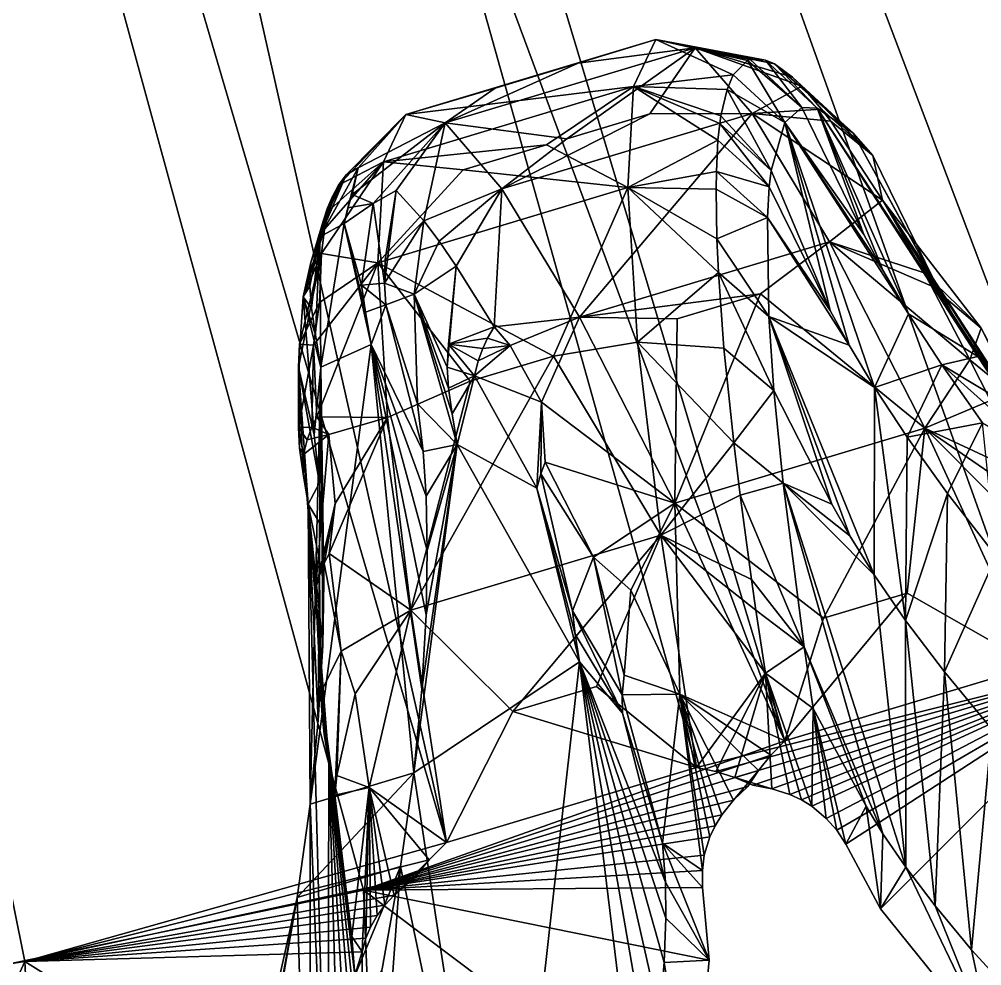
# Model space of a CAD drawing. Header units: metres. Extents: x 0.0159 to 0.0923, y -0.0203 to 0.0561.
# Drawn here: x 0.060607 to 0.065601, y -0.017244 to -0.012334 of the extents above; entities that cross this region are included whole.
import ezdxf

# ---------------------------------------------------------------- set-up
doc = ezdxf.new("R2010")
doc.units = ezdxf.units.M

msp = doc.modelspace()

# ---------------------------------------------------------------- linework, layer by layer
at = {"color": 163}
for points in [[(0.06002, 0.010389, -0.05118), (0.071462, -0.013133, -0.05118), (0.058625, 0.009478, -0.05118)], [(0.06002, 0.010389, -0.05118), (0.073532, -0.012087, -0.05118), (0.071462, -0.013133, -0.05118)], [(0.058625, 0.009478, -0.032), (0.057093, 0.008823, -0.032), (0.068041, -0.014998, -0.032)], [(0.057093, 0.008823, -0.05118), (0.058625, 0.009478, -0.05118), (0.06829, -0.014891, -0.05118)], [(0.069918, -0.014138, -0.032), (0.058625, 0.009478, -0.032), (0.068041, -0.014998, -0.032)], [(0.071877, -0.012898, -0.032), (0.058625, 0.009478, -0.032), (0.069918, -0.014138, -0.032)], [(0.073055, -0.012229, -0.032), (0.058625, 0.009478, -0.032), (0.071877, -0.012898, -0.032)], [(0.058625, 0.009478, -0.05118), (0.071462, -0.013133, -0.05118), (0.070284, -0.013802, -0.05118)], [(0.058625, 0.009478, -0.05118), (0.070284, -0.013802, -0.05118), (0.06829, -0.014891, -0.05118)], [(0.057093, 0.008823, -0.032), (0.055471, 0.008444, -0.032), (0.064578, -0.016078, -0.032)], [(0.055471, 0.008444, -0.05118), (0.057093, 0.008823, -0.05118), (0.062824, -0.016605, -0.05118)], [(0.057093, 0.008823, -0.032), (0.064578, -0.016078, -0.032), (0.065875, -0.015688, -0.032)], [(0.068041, -0.014998, -0.032), (0.057093, 0.008823, -0.032), (0.065875, -0.015688, -0.032)], [(0.057093, 0.008823, -0.05118), (0.066371, -0.015656, -0.05118), (0.064121, -0.016215, -0.05118)], [(0.057093, 0.008823, -0.05118), (0.06829, -0.014891, -0.05118), (0.066371, -0.015656, -0.05118)], [(0.057093, 0.008823, -0.05118), (0.064121, -0.016215, -0.05118), (0.062824, -0.016605, -0.05118)], [(0.055471, 0.008444, -0.032), (0.062392, -0.016852, -0.032), (0.064578, -0.016078, -0.032)], [(0.055471, 0.008444, -0.032), (0.06037, -0.017272, -0.032), (0.062392, -0.016852, -0.032)], [(0.055471, 0.008444, -0.05118), (0.062824, -0.016605, -0.05118), (0.060636, -0.017223, -0.05118)], [(0.055471, 0.008444, -0.05118), (0.060636, -0.017223, -0.05118), (0.058596, -0.017541, -0.05118)], [(0.063793, -0.012683, -0.044009), (0.063909, -0.012438, -0.041944), (0.062612, -0.012828, -0.041944)], [(0.063507, -0.012561, -0.04159), (0.062612, -0.012828, -0.041944), (0.063909, -0.012438, -0.041944)], [(0.063447, -0.012954, -0.038403), (0.062816, -0.012871, -0.039868), (0.064113, -0.012481, -0.039868)], [(0.063507, -0.012561, -0.04159), (0.064113, -0.012481, -0.039868), (0.062816, -0.012871, -0.039868)], [(0.063447, -0.012954, -0.038403), (0.064113, -0.012481, -0.039868), (0.063879, -0.012824, -0.038403)], [(0.063507, -0.012561, -0.04159), (0.063909, -0.012438, -0.041944), (0.064113, -0.012481, -0.039868)], [(0.064311, -0.012622, -0.042785), (0.063909, -0.012438, -0.041944), (0.063793, -0.012683, -0.044009)], [(0.063879, -0.012824, -0.038403), (0.064113, -0.012481, -0.039868), (0.064409, -0.012823, -0.037776)], [(0.064479, -0.012545, -0.040741), (0.064113, -0.012481, -0.039868), (0.063909, -0.012438, -0.041944)], [(0.064479, -0.012545, -0.040741), (0.063909, -0.012438, -0.041944), (0.064399, -0.012543, -0.04159)], [(0.064385, -0.012548, -0.041764), (0.064399, -0.012543, -0.04159), (0.063909, -0.012438, -0.041944)], [(0.064311, -0.012622, -0.042785), (0.064385, -0.012548, -0.041764), (0.063909, -0.012438, -0.041944)], [(0.064667, -0.012681, -0.039172), (0.064409, -0.012823, -0.037776), (0.064113, -0.012481, -0.039868)], [(0.064619, -0.012634, -0.039534), (0.064667, -0.012681, -0.039172), (0.064113, -0.012481, -0.039868)], [(0.064525, -0.012565, -0.040319), (0.064619, -0.012634, -0.039534), (0.064113, -0.012481, -0.039868)], [(0.064525, -0.012565, -0.040319), (0.064113, -0.012481, -0.039868), (0.064479, -0.012545, -0.040741)], [(0.063075, -0.012691, -0.04159), (0.062612, -0.012828, -0.041944), (0.063507, -0.012561, -0.04159)], [(0.063075, -0.012691, -0.04159), (0.063507, -0.012561, -0.04159), (0.062816, -0.012871, -0.039868)], [(0.064311, -0.012622, -0.042785), (0.064579, -0.01287, -0.042758), (0.064385, -0.012548, -0.041764)], [(0.064385, -0.012548, -0.041764), (0.064667, -0.012792, -0.04159), (0.064399, -0.012543, -0.04159)], [(0.064579, -0.01287, -0.042758), (0.064667, -0.012792, -0.04159), (0.064385, -0.012548, -0.041764)], [(0.064479, -0.012545, -0.040741), (0.064399, -0.012543, -0.04159), (0.064667, -0.012792, -0.04159)], [(0.064479, -0.012545, -0.040741), (0.064667, -0.012792, -0.04159), (0.064747, -0.012794, -0.04076)], [(0.064525, -0.012565, -0.040319), (0.064479, -0.012545, -0.040741), (0.064747, -0.012794, -0.04076)], [(0.064525, -0.012565, -0.040319), (0.064747, -0.012794, -0.04076), (0.064933, -0.012925, -0.039226)], [(0.064525, -0.012565, -0.040319), (0.064933, -0.012925, -0.039226), (0.064619, -0.012634, -0.039534)], [(0.064279, -0.012698, -0.043378), (0.064311, -0.012622, -0.042785), (0.063793, -0.012683, -0.044009)], [(0.064279, -0.012698, -0.043378), (0.064579, -0.01287, -0.042758), (0.064311, -0.012622, -0.042785)], [(0.064619, -0.012634, -0.039534), (0.064933, -0.012925, -0.039226), (0.064667, -0.012681, -0.039172)], [(0.062496, -0.013073, -0.044009), (0.063793, -0.012683, -0.044009), (0.062612, -0.012828, -0.041944)], [(0.063342, -0.012985, -0.044777), (0.063793, -0.012683, -0.044009), (0.062496, -0.013073, -0.044009)], [(0.063342, -0.012985, -0.044777), (0.063765, -0.013207, -0.046011), (0.063793, -0.012683, -0.044009)], [(0.064232, -0.012961, -0.044723), (0.063793, -0.012683, -0.044009), (0.063765, -0.013207, -0.046011)], [(0.064241, -0.012875, -0.044347), (0.063793, -0.012683, -0.044009), (0.064232, -0.012961, -0.044723)], [(0.064247, -0.012835, -0.044157), (0.064279, -0.012698, -0.043378), (0.063793, -0.012683, -0.044009)], [(0.064247, -0.012835, -0.044157), (0.063793, -0.012683, -0.044009), (0.064241, -0.012875, -0.044347)], [(0.064667, -0.012681, -0.039172), (0.064769, -0.0128, -0.038457), (0.064409, -0.012823, -0.037776)], [(0.064667, -0.012681, -0.039172), (0.064933, -0.012925, -0.039226), (0.065035, -0.013041, -0.038527)], [(0.064667, -0.012681, -0.039172), (0.065035, -0.013041, -0.038527), (0.064769, -0.0128, -0.038457)], [(0.063075, -0.012691, -0.04159), (0.062816, -0.012871, -0.039868), (0.062612, -0.012828, -0.041944)], [(0.064247, -0.012835, -0.044157), (0.064508, -0.013118, -0.044285), (0.064279, -0.012698, -0.043378)], [(0.064279, -0.012698, -0.043378), (0.064508, -0.013118, -0.044285), (0.064579, -0.01287, -0.042758)], [(0.062263, -0.013195, -0.042645), (0.062496, -0.013073, -0.044009), (0.062612, -0.012828, -0.041944)], [(0.062302, -0.01314, -0.042293), (0.062263, -0.013195, -0.042645), (0.062612, -0.012828, -0.041944)], [(0.062302, -0.01314, -0.042293), (0.062612, -0.012828, -0.041944), (0.062365, -0.013104, -0.041497)], [(0.062365, -0.013104, -0.041497), (0.062612, -0.012828, -0.041944), (0.062816, -0.012871, -0.039868)], [(0.063111, -0.013213, -0.037776), (0.064409, -0.012823, -0.037776), (0.063514, -0.013879, -0.035692)], [(0.063879, -0.012824, -0.038403), (0.064409, -0.012823, -0.037776), (0.063111, -0.013213, -0.037776)], [(0.063447, -0.012954, -0.038403), (0.063879, -0.012824, -0.038403), (0.063111, -0.013213, -0.037776)], [(0.064409, -0.012823, -0.037776), (0.064811, -0.013489, -0.035692), (0.063514, -0.013879, -0.035692)], [(0.064817, -0.012863, -0.038148), (0.064409, -0.012823, -0.037776), (0.064769, -0.0128, -0.038457)], [(0.065086, -0.013273, -0.036643), (0.064811, -0.013489, -0.035692), (0.064409, -0.012823, -0.037776)], [(0.064817, -0.012863, -0.038148), (0.065086, -0.013273, -0.036643), (0.064409, -0.012823, -0.037776)], [(0.064579, -0.01287, -0.042758), (0.064988, -0.01345, -0.04159), (0.064667, -0.012792, -0.04159)], [(0.064747, -0.012794, -0.04076), (0.064667, -0.012792, -0.04159), (0.064988, -0.01345, -0.04159)], [(0.064747, -0.012794, -0.04076), (0.065088, -0.013635, -0.04159), (0.065221, -0.013862, -0.04159)], [(0.064747, -0.012794, -0.04076), (0.065221, -0.013862, -0.04159), (0.065581, -0.014083, -0.03879)], [(0.064747, -0.012794, -0.04076), (0.064988, -0.01345, -0.04159), (0.065088, -0.013635, -0.04159)], [(0.064747, -0.012794, -0.04076), (0.065581, -0.014083, -0.03879), (0.065449, -0.013863, -0.038733)], [(0.064747, -0.012794, -0.04076), (0.065449, -0.013863, -0.038733), (0.064933, -0.012925, -0.039226)], [(0.064817, -0.012863, -0.038148), (0.064769, -0.0128, -0.038457), (0.065035, -0.013041, -0.038527)], [(0.062333, -0.013243, -0.04106), (0.062816, -0.012871, -0.039868), (0.062442, -0.013289, -0.040046)], [(0.062365, -0.013104, -0.041497), (0.062816, -0.012871, -0.039868), (0.062333, -0.013243, -0.04106)], [(0.062442, -0.013289, -0.040046), (0.062816, -0.012871, -0.039868), (0.062562, -0.013222, -0.039529)], [(0.062562, -0.013222, -0.039529), (0.062816, -0.012871, -0.039868), (0.062705, -0.013379, -0.038496)], [(0.062705, -0.013379, -0.038496), (0.062816, -0.012871, -0.039868), (0.063111, -0.013213, -0.037776)], [(0.063447, -0.012954, -0.038403), (0.063111, -0.013213, -0.037776), (0.062816, -0.012871, -0.039868)], [(0.064241, -0.012875, -0.044347), (0.064232, -0.012961, -0.044723), (0.064498, -0.013203, -0.044653)], [(0.064247, -0.012835, -0.044157), (0.064241, -0.012875, -0.044347), (0.064508, -0.013118, -0.044285)], [(0.064241, -0.012875, -0.044347), (0.064498, -0.013203, -0.044653), (0.064508, -0.013118, -0.044285)], [(0.064508, -0.013118, -0.044285), (0.064814, -0.013844, -0.044492), (0.064579, -0.01287, -0.042758)], [(0.064579, -0.01287, -0.042758), (0.065221, -0.013862, -0.04159), (0.065088, -0.013635, -0.04159)], [(0.064579, -0.01287, -0.042758), (0.065044, -0.014244, -0.04439), (0.065221, -0.013862, -0.04159)], [(0.064579, -0.01287, -0.042758), (0.065088, -0.013635, -0.04159), (0.064988, -0.01345, -0.04159)], [(0.064579, -0.01287, -0.042758), (0.064912, -0.014024, -0.044447), (0.065044, -0.014244, -0.04439)], [(0.064579, -0.01287, -0.042758), (0.064814, -0.013844, -0.044492), (0.064912, -0.014024, -0.044447)], [(0.064817, -0.012863, -0.038148), (0.065035, -0.013041, -0.038527), (0.065086, -0.013273, -0.036643)], [(0.064933, -0.012925, -0.039226), (0.065449, -0.013863, -0.038733), (0.065351, -0.013682, -0.038688)], [(0.064933, -0.012925, -0.039226), (0.065351, -0.013682, -0.038688), (0.065035, -0.013041, -0.038527)], [(0.064224, -0.013124, -0.045332), (0.064232, -0.012961, -0.044723), (0.063765, -0.013207, -0.046011)], [(0.064224, -0.013124, -0.045332), (0.064498, -0.013203, -0.044653), (0.064232, -0.012961, -0.044723)], [(0.06291, -0.013115, -0.044777), (0.063342, -0.012985, -0.044777), (0.062496, -0.013073, -0.044009)], [(0.06291, -0.013115, -0.044777), (0.063765, -0.013207, -0.046011), (0.063342, -0.012985, -0.044777)], [(0.062175, -0.013549, -0.04473), (0.062467, -0.013597, -0.046011), (0.062496, -0.013073, -0.044009)], [(0.06219, -0.013422, -0.044163), (0.062175, -0.013549, -0.04473), (0.062496, -0.013073, -0.044009)], [(0.06219, -0.013422, -0.044163), (0.062496, -0.013073, -0.044009), (0.062209, -0.013329, -0.043661)], [(0.062209, -0.013329, -0.043661), (0.062496, -0.013073, -0.044009), (0.062263, -0.013195, -0.042645)], [(0.06291, -0.013115, -0.044777), (0.062496, -0.013073, -0.044009), (0.062467, -0.013597, -0.046011)], [(0.065086, -0.013273, -0.036643), (0.065035, -0.013041, -0.038527), (0.065351, -0.013682, -0.038688)], [(0.062365, -0.013104, -0.041497), (0.062293, -0.013394, -0.041065), (0.062166, -0.013463, -0.042628)], [(0.062302, -0.01314, -0.042293), (0.062365, -0.013104, -0.041497), (0.062166, -0.013463, -0.042628)], [(0.062365, -0.013104, -0.041497), (0.062311, -0.013312, -0.041062), (0.062293, -0.013394, -0.041065)], [(0.062365, -0.013104, -0.041497), (0.062333, -0.013243, -0.04106), (0.062311, -0.013312, -0.041062)], [(0.06291, -0.013115, -0.044777), (0.062467, -0.013597, -0.046011), (0.063765, -0.013207, -0.046011)], [(0.064222, -0.013215, -0.045634), (0.064224, -0.013124, -0.045332), (0.063765, -0.013207, -0.046011)], [(0.064222, -0.013215, -0.045634), (0.064488, -0.013362, -0.045248), (0.064224, -0.013124, -0.045332)], [(0.064224, -0.013124, -0.045332), (0.064488, -0.013362, -0.045248), (0.064498, -0.013203, -0.044653)], [(0.064508, -0.013118, -0.044285), (0.064498, -0.013203, -0.044653), (0.064814, -0.013844, -0.044492)], [(0.062302, -0.01314, -0.042293), (0.062166, -0.013463, -0.042628), (0.062183, -0.013381, -0.042633)], [(0.062302, -0.01314, -0.042293), (0.062183, -0.013381, -0.042633), (0.062206, -0.013312, -0.042638)], [(0.062302, -0.01314, -0.042293), (0.062206, -0.013312, -0.042638), (0.06223, -0.013256, -0.042641)], [(0.062302, -0.01314, -0.042293), (0.06223, -0.013256, -0.042641), (0.062263, -0.013195, -0.042645)], [(0.06223, -0.013256, -0.042641), (0.062119, -0.013595, -0.043313), (0.062263, -0.013195, -0.042645)], [(0.062209, -0.013329, -0.043661), (0.062263, -0.013195, -0.042645), (0.062119, -0.013595, -0.043313)], [(0.062442, -0.013289, -0.040046), (0.062562, -0.013222, -0.039529), (0.062501, -0.013703, -0.039234)], [(0.063378, -0.014081, -0.047804), (0.063765, -0.013207, -0.046011), (0.062467, -0.013597, -0.046011)], [(0.062562, -0.013222, -0.039529), (0.062505, -0.013581, -0.039214), (0.062501, -0.013703, -0.039234)], [(0.062562, -0.013222, -0.039529), (0.062705, -0.013379, -0.038496), (0.062505, -0.013581, -0.039214)], [(0.062705, -0.013379, -0.038496), (0.063111, -0.013213, -0.037776), (0.062785, -0.013485, -0.037987)], [(0.062785, -0.013485, -0.037987), (0.063111, -0.013213, -0.037776), (0.062874, -0.013614, -0.037464)], [(0.062874, -0.013614, -0.037464), (0.063111, -0.013213, -0.037776), (0.06307, -0.01393, -0.036433)], [(0.06307, -0.01393, -0.036433), (0.063111, -0.013213, -0.037776), (0.063514, -0.013879, -0.035692)], [(0.063378, -0.014081, -0.047804), (0.063815, -0.014009, -0.047935), (0.063765, -0.013207, -0.046011)], [(0.064234, -0.013647, -0.046828), (0.063765, -0.013207, -0.046011), (0.063815, -0.014009, -0.047935)], [(0.064226, -0.013473, -0.046384), (0.064222, -0.013215, -0.045634), (0.063765, -0.013207, -0.046011)], [(0.064226, -0.013473, -0.046384), (0.063765, -0.013207, -0.046011), (0.064234, -0.013647, -0.046828)], [(0.064226, -0.013473, -0.046384), (0.064488, -0.013362, -0.045248), (0.064222, -0.013215, -0.045634)], [(0.064488, -0.013362, -0.045248), (0.064814, -0.013844, -0.044492), (0.064498, -0.013203, -0.044653)], [(0.062206, -0.013312, -0.042638), (0.062119, -0.013595, -0.043313), (0.06223, -0.013256, -0.042641)], [(0.062311, -0.013312, -0.041062), (0.062333, -0.013243, -0.04106), (0.062442, -0.013289, -0.040046)], [(0.065086, -0.013273, -0.036643), (0.065302, -0.01365, -0.035636), (0.064811, -0.013489, -0.035692)], [(0.065086, -0.013273, -0.036643), (0.065597, -0.013936, -0.035617), (0.065302, -0.01365, -0.035636)], [(0.065086, -0.013273, -0.036643), (0.065991, -0.014691, -0.03602), (0.065897, -0.014526, -0.035931)], [(0.065086, -0.013273, -0.036643), (0.065897, -0.014526, -0.035931), (0.065597, -0.013936, -0.035617)], [(0.065086, -0.013273, -0.036643), (0.065449, -0.013863, -0.038733), (0.065991, -0.014691, -0.03602)], [(0.065086, -0.013273, -0.036643), (0.065351, -0.013682, -0.038688), (0.065449, -0.013863, -0.038733)], [(0.062209, -0.013329, -0.043661), (0.062119, -0.013595, -0.043313), (0.062079, -0.013774, -0.044299)], [(0.06219, -0.013422, -0.044163), (0.062209, -0.013329, -0.043661), (0.062079, -0.013774, -0.044299)], [(0.062183, -0.013381, -0.042633), (0.062119, -0.013595, -0.043313), (0.062206, -0.013312, -0.042638)], [(0.062293, -0.013394, -0.041065), (0.062442, -0.013289, -0.040046), (0.062383, -0.013714, -0.040228)], [(0.062293, -0.013394, -0.041065), (0.062311, -0.013312, -0.041062), (0.062442, -0.013289, -0.040046)], [(0.062442, -0.013289, -0.040046), (0.062501, -0.013703, -0.039234), (0.062383, -0.013714, -0.040228)], [(0.062166, -0.013463, -0.042628), (0.062119, -0.013595, -0.043313), (0.062183, -0.013381, -0.042633)], [(0.062705, -0.013379, -0.038496), (0.062655, -0.01376, -0.038208), (0.062501, -0.013703, -0.039234)], [(0.062705, -0.013379, -0.038496), (0.062501, -0.013703, -0.039234), (0.062505, -0.013581, -0.039214)], [(0.062705, -0.013379, -0.038496), (0.062785, -0.013485, -0.037987), (0.062655, -0.01376, -0.038208)], [(0.064226, -0.013473, -0.046384), (0.064496, -0.013875, -0.046711), (0.064488, -0.013362, -0.045248)], [(0.064488, -0.013362, -0.045248), (0.064912, -0.014024, -0.044447), (0.064814, -0.013844, -0.044492)], [(0.064496, -0.013875, -0.046711), (0.064912, -0.014024, -0.044447), (0.064488, -0.013362, -0.045248)], [(0.06219, -0.013422, -0.044163), (0.062079, -0.013774, -0.044299), (0.062175, -0.013549, -0.04473)], [(0.062166, -0.013463, -0.042628), (0.062293, -0.013394, -0.041065), (0.062172, -0.014138, -0.043246)], [(0.062293, -0.013394, -0.041065), (0.062433, -0.014021, -0.040259), (0.062172, -0.014138, -0.043246)], [(0.062293, -0.013394, -0.041065), (0.062383, -0.013714, -0.040228), (0.062403, -0.013854, -0.040242)], [(0.062293, -0.013394, -0.041065), (0.062403, -0.013854, -0.040242), (0.062433, -0.014021, -0.040259)], [(0.062166, -0.013463, -0.042628), (0.062115, -0.013718, -0.043299), (0.062119, -0.013595, -0.043313)], [(0.062166, -0.013463, -0.042628), (0.062123, -0.013832, -0.043285), (0.062115, -0.013718, -0.043299)], [(0.062166, -0.013463, -0.042628), (0.062143, -0.013971, -0.043267), (0.062123, -0.013832, -0.043285)], [(0.062166, -0.013463, -0.042628), (0.062172, -0.014138, -0.043246), (0.062143, -0.013971, -0.043267)], [(0.064226, -0.013473, -0.046384), (0.064234, -0.013647, -0.046828), (0.064496, -0.013875, -0.046711)], [(0.062785, -0.013485, -0.037987), (0.062874, -0.013614, -0.037464), (0.062655, -0.01376, -0.038208)], [(0.064453, -0.013758, -0.035376), (0.063514, -0.013879, -0.035692), (0.064811, -0.013489, -0.035692)], [(0.064453, -0.013758, -0.035376), (0.064811, -0.013489, -0.035692), (0.065305, -0.014455, -0.033746)], [(0.065539, -0.014101, -0.034665), (0.065305, -0.014455, -0.033746), (0.064811, -0.013489, -0.035692)], [(0.065539, -0.014101, -0.034665), (0.064811, -0.013489, -0.035692), (0.065338, -0.013717, -0.03548)], [(0.065302, -0.01365, -0.035636), (0.065338, -0.013717, -0.03548), (0.064811, -0.013489, -0.035692)], [(0.062055, -0.014139, -0.045236), (0.062175, -0.013549, -0.04473), (0.062079, -0.013774, -0.044299)], [(0.062055, -0.014139, -0.045236), (0.062061, -0.01402, -0.045267), (0.062175, -0.013549, -0.04473)], [(0.062165, -0.013803, -0.045643), (0.062175, -0.013549, -0.04473), (0.062061, -0.01402, -0.045267)], [(0.062165, -0.013803, -0.045643), (0.062467, -0.013597, -0.046011), (0.062175, -0.013549, -0.04473)], [(0.062079, -0.013774, -0.044299), (0.062119, -0.013595, -0.043313), (0.062115, -0.013718, -0.043299)], [(0.062133, -0.014024, -0.046113), (0.062467, -0.013597, -0.046011), (0.062165, -0.013803, -0.045643)], [(0.06215, -0.014397, -0.047066), (0.062467, -0.013597, -0.046011), (0.062133, -0.014024, -0.046113)], [(0.06215, -0.014397, -0.047066), (0.062518, -0.014399, -0.047935), (0.062467, -0.013597, -0.046011)], [(0.062946, -0.014211, -0.047804), (0.062467, -0.013597, -0.046011), (0.062518, -0.014399, -0.047935)], [(0.062946, -0.014211, -0.047804), (0.063378, -0.014081, -0.047804), (0.062467, -0.013597, -0.046011)], [(0.062874, -0.013614, -0.037464), (0.062827, -0.014138, -0.037222), (0.062655, -0.01376, -0.038208)], [(0.062874, -0.013614, -0.037464), (0.062833, -0.01402, -0.037184), (0.062827, -0.014138, -0.037222)], [(0.062874, -0.013614, -0.037464), (0.06307, -0.01393, -0.036433), (0.062833, -0.01402, -0.037184)], [(0.064234, -0.013647, -0.046828), (0.063815, -0.014009, -0.047935), (0.064263, -0.01404, -0.0477)], [(0.064234, -0.013647, -0.046828), (0.064263, -0.01404, -0.0477), (0.064522, -0.014259, -0.047563)], [(0.064234, -0.013647, -0.046828), (0.064522, -0.014259, -0.047563), (0.064496, -0.013875, -0.046711)], [(0.065302, -0.01365, -0.035636), (0.065597, -0.013936, -0.035617), (0.065338, -0.013717, -0.03548)], [(0.062079, -0.013774, -0.044299), (0.062115, -0.013718, -0.043299), (0.062123, -0.013832, -0.043285)], [(0.062383, -0.013714, -0.040228), (0.062501, -0.013703, -0.039234), (0.062508, -0.013816, -0.039253)], [(0.062403, -0.013854, -0.040242), (0.062383, -0.013714, -0.040228), (0.062508, -0.013816, -0.039253)], [(0.062508, -0.013816, -0.039253), (0.062501, -0.013703, -0.039234), (0.062655, -0.01376, -0.038208)], [(0.065539, -0.014101, -0.034665), (0.065338, -0.013717, -0.03548), (0.065597, -0.013936, -0.035617)], [(0.062055, -0.014139, -0.045236), (0.062079, -0.013774, -0.044299), (0.062136, -0.01449, -0.044527)], [(0.062079, -0.013774, -0.044299), (0.062172, -0.014138, -0.043246), (0.062136, -0.01449, -0.044527)], [(0.062079, -0.013774, -0.044299), (0.062123, -0.013832, -0.043285), (0.062143, -0.013971, -0.043267)], [(0.062079, -0.013774, -0.044299), (0.062143, -0.013971, -0.043267), (0.062172, -0.014138, -0.043246)], [(0.062508, -0.013816, -0.039253), (0.062655, -0.01376, -0.038208), (0.062673, -0.014329, -0.038653)], [(0.062655, -0.01376, -0.038208), (0.062834, -0.014247, -0.037257), (0.062852, -0.014381, -0.037302)], [(0.062655, -0.01376, -0.038208), (0.062827, -0.014138, -0.037222), (0.062834, -0.014247, -0.037257)], [(0.062655, -0.01376, -0.038208), (0.062879, -0.01454, -0.037356), (0.062673, -0.014329, -0.038653)], [(0.062655, -0.01376, -0.038208), (0.062852, -0.014381, -0.037302), (0.062879, -0.01454, -0.037356)], [(0.06402, -0.013888, -0.035376), (0.063514, -0.013879, -0.035692), (0.064453, -0.013758, -0.035376)], [(0.064453, -0.013758, -0.035376), (0.065305, -0.014455, -0.033746), (0.064008, -0.014845, -0.033746)], [(0.06402, -0.013888, -0.035376), (0.064453, -0.013758, -0.035376), (0.064008, -0.014845, -0.033746)], [(0.062133, -0.014024, -0.046113), (0.062165, -0.013803, -0.045643), (0.062061, -0.01402, -0.045267)], [(0.062433, -0.014021, -0.040259), (0.062403, -0.013854, -0.040242), (0.062508, -0.013816, -0.039253)], [(0.062433, -0.014021, -0.040259), (0.062508, -0.013816, -0.039253), (0.062702, -0.014577, -0.038709)], [(0.062508, -0.013816, -0.039253), (0.062673, -0.014329, -0.038653), (0.062702, -0.014577, -0.038709)], [(0.063154, -0.014026, -0.036098), (0.06307, -0.01393, -0.036433), (0.063514, -0.013879, -0.035692)], [(0.063154, -0.014026, -0.036098), (0.063514, -0.013879, -0.035692), (0.063317, -0.014321, -0.035374)], [(0.063317, -0.014321, -0.035374), (0.063514, -0.013879, -0.035692), (0.064008, -0.014845, -0.033746)], [(0.06402, -0.013888, -0.035376), (0.064008, -0.014845, -0.033746), (0.063514, -0.013879, -0.035692)], [(0.064496, -0.013875, -0.046711), (0.065044, -0.014244, -0.04439), (0.064912, -0.014024, -0.044447)], [(0.064496, -0.013875, -0.046711), (0.065043, -0.015216, -0.047049), (0.065044, -0.014244, -0.04439)], [(0.064496, -0.013875, -0.046711), (0.064916, -0.015014, -0.04716), (0.065043, -0.015216, -0.047049)], [(0.064496, -0.013875, -0.046711), (0.064823, -0.014849, -0.047249), (0.064916, -0.015014, -0.04716)], [(0.064496, -0.013875, -0.046711), (0.064522, -0.014259, -0.047563), (0.064823, -0.014849, -0.047249)], [(0.065044, -0.014244, -0.04439), (0.065393, -0.014127, -0.04159), (0.065221, -0.013862, -0.04159)], [(0.065221, -0.013862, -0.04159), (0.065393, -0.014127, -0.04159), (0.065581, -0.014083, -0.03879)], [(0.065449, -0.013863, -0.038733), (0.066117, -0.014893, -0.036131), (0.065991, -0.014691, -0.03602)], [(0.065449, -0.013863, -0.038733), (0.065581, -0.014083, -0.03879), (0.066117, -0.014893, -0.036131)], [(0.063036, -0.013988, -0.036451), (0.062833, -0.01402, -0.037184), (0.06307, -0.01393, -0.036433)], [(0.063154, -0.014026, -0.036098), (0.063036, -0.013988, -0.036451), (0.06307, -0.01393, -0.036433)], [(0.065539, -0.014101, -0.034665), (0.065597, -0.013936, -0.035617), (0.065796, -0.014311, -0.03482)], [(0.065796, -0.014311, -0.03482), (0.065597, -0.013936, -0.035617), (0.065897, -0.014526, -0.035931)], [(0.062055, -0.014451, -0.046181), (0.062061, -0.01402, -0.045267), (0.062055, -0.014139, -0.045236)], [(0.062133, -0.014024, -0.046113), (0.062061, -0.01402, -0.045267), (0.062055, -0.014451, -0.046181)], [(0.062125, -0.01445, -0.047047), (0.062133, -0.014024, -0.046113), (0.062055, -0.014451, -0.046181)], [(0.062433, -0.014021, -0.040259), (0.062653, -0.016244, -0.03907), (0.062116, -0.016406, -0.04411)], [(0.062172, -0.014138, -0.043246), (0.062433, -0.014021, -0.040259), (0.062116, -0.016406, -0.04411)], [(0.062125, -0.01445, -0.047047), (0.06215, -0.014397, -0.047066), (0.062133, -0.014024, -0.046113)], [(0.062433, -0.014021, -0.040259), (0.062717, -0.014808, -0.038761), (0.062723, -0.01509, -0.038823)], [(0.062433, -0.014021, -0.040259), (0.062723, -0.01509, -0.038823), (0.062718, -0.015424, -0.038895)], [(0.062433, -0.014021, -0.040259), (0.062702, -0.014577, -0.038709), (0.062717, -0.014808, -0.038761)], [(0.062433, -0.014021, -0.040259), (0.062696, -0.015809, -0.038978), (0.062653, -0.016244, -0.03907)], [(0.062433, -0.014021, -0.040259), (0.062718, -0.015424, -0.038895), (0.062696, -0.015809, -0.038978)], [(0.062968, -0.014184, -0.036517), (0.062827, -0.014138, -0.037222), (0.062833, -0.01402, -0.037184)], [(0.063011, -0.014041, -0.036468), (0.062833, -0.01402, -0.037184), (0.063036, -0.013988, -0.036451)], [(0.062987, -0.014106, -0.03649), (0.062833, -0.01402, -0.037184), (0.063011, -0.014041, -0.036468)], [(0.062968, -0.014184, -0.036517), (0.062833, -0.01402, -0.037184), (0.062987, -0.014106, -0.03649)], [(0.063154, -0.014026, -0.036098), (0.063317, -0.014321, -0.035374), (0.062968, -0.014184, -0.036517)], [(0.063154, -0.014026, -0.036098), (0.062968, -0.014184, -0.036517), (0.062987, -0.014106, -0.03649)], [(0.063154, -0.014026, -0.036098), (0.062987, -0.014106, -0.03649), (0.063011, -0.014041, -0.036468)], [(0.063154, -0.014026, -0.036098), (0.063011, -0.014041, -0.036468), (0.063036, -0.013988, -0.036451)], [(0.063378, -0.014081, -0.047804), (0.063935, -0.01501, -0.049639), (0.063815, -0.014009, -0.047935)], [(0.064314, -0.014532, -0.048621), (0.063815, -0.014009, -0.047935), (0.063935, -0.01501, -0.049639)], [(0.064314, -0.014532, -0.048621), (0.064263, -0.01404, -0.0477), (0.063815, -0.014009, -0.047935)], [(0.063378, -0.014081, -0.047804), (0.062638, -0.0154, -0.049639), (0.063935, -0.01501, -0.049639)], [(0.062946, -0.014211, -0.047804), (0.062638, -0.0154, -0.049639), (0.063378, -0.014081, -0.047804)], [(0.064314, -0.014532, -0.048621), (0.064522, -0.014259, -0.047563), (0.064263, -0.01404, -0.0477)], [(0.065393, -0.014127, -0.04159), (0.06575, -0.014341, -0.038858), (0.065581, -0.014083, -0.03879)], [(0.065581, -0.014083, -0.03879), (0.06575, -0.014341, -0.038858), (0.066117, -0.014893, -0.036131)], [(0.065044, -0.014244, -0.04439), (0.065213, -0.014502, -0.044322), (0.065393, -0.014127, -0.04159)], [(0.065213, -0.014502, -0.044322), (0.065604, -0.014428, -0.04159), (0.065393, -0.014127, -0.04159)], [(0.065646, -0.014312, -0.034268), (0.065305, -0.014455, -0.033746), (0.065539, -0.014101, -0.034665)], [(0.065393, -0.014127, -0.04159), (0.065959, -0.014633, -0.038935), (0.06575, -0.014341, -0.038858)], [(0.065393, -0.014127, -0.04159), (0.065604, -0.014428, -0.04159), (0.065959, -0.014633, -0.038935)], [(0.065646, -0.014312, -0.034268), (0.065539, -0.014101, -0.034665), (0.065796, -0.014311, -0.03482)], [(0.062055, -0.014139, -0.045236), (0.062136, -0.01449, -0.044527), (0.062164, -0.014739, -0.044471)], [(0.062061, -0.014559, -0.046144), (0.062055, -0.014451, -0.046181), (0.062055, -0.014139, -0.045236)], [(0.062079, -0.014692, -0.046097), (0.062061, -0.014559, -0.046144), (0.062055, -0.014139, -0.045236)], [(0.062106, -0.01485, -0.04604), (0.062055, -0.014139, -0.045236), (0.062164, -0.014739, -0.044471)], [(0.062106, -0.01485, -0.04604), (0.062079, -0.014692, -0.046097), (0.062055, -0.014139, -0.045236)], [(0.062172, -0.014138, -0.043246), (0.062116, -0.016406, -0.04411), (0.062158, -0.01597, -0.044202)], [(0.062172, -0.014138, -0.043246), (0.062164, -0.014739, -0.044471), (0.062136, -0.01449, -0.044527)], [(0.062172, -0.014138, -0.043246), (0.062158, -0.01597, -0.044202), (0.062181, -0.015585, -0.044285)], [(0.062172, -0.014138, -0.043246), (0.062179, -0.014969, -0.044419), (0.062164, -0.014739, -0.044471)], [(0.062172, -0.014138, -0.043246), (0.062186, -0.015252, -0.044357), (0.062179, -0.014969, -0.044419)], [(0.062172, -0.014138, -0.043246), (0.062181, -0.015585, -0.044285), (0.062186, -0.015252, -0.044357)], [(0.062968, -0.014184, -0.036517), (0.062834, -0.014247, -0.037257), (0.062827, -0.014138, -0.037222)], [(0.062946, -0.014211, -0.047804), (0.062518, -0.014399, -0.047935), (0.062638, -0.0154, -0.049639)], [(0.062968, -0.014184, -0.036517), (0.062852, -0.014381, -0.037302), (0.062834, -0.014247, -0.037257)], [(0.062968, -0.014184, -0.036517), (0.062879, -0.01454, -0.037356), (0.062852, -0.014381, -0.037302)], [(0.062968, -0.014184, -0.036517), (0.063292, -0.014767, -0.035097), (0.062879, -0.01454, -0.037356)], [(0.063317, -0.014321, -0.035374), (0.063292, -0.014767, -0.035097), (0.062968, -0.014184, -0.036517)], [(0.064314, -0.014532, -0.048621), (0.06457, -0.014741, -0.048463), (0.064522, -0.014259, -0.047563)], [(0.06457, -0.014741, -0.048463), (0.064823, -0.014849, -0.047249), (0.064522, -0.014259, -0.047563)], [(0.065043, -0.015216, -0.047049), (0.065205, -0.015453, -0.046918), (0.065044, -0.014244, -0.04439)], [(0.065205, -0.015453, -0.046918), (0.065213, -0.014502, -0.044322), (0.065044, -0.014244, -0.04439)], [(0.062879, -0.01454, -0.037356), (0.062702, -0.014577, -0.038709), (0.062673, -0.014329, -0.038653)], [(0.063317, -0.014321, -0.035374), (0.063312, -0.014693, -0.035062), (0.063292, -0.014767, -0.035097)], [(0.063317, -0.014321, -0.035374), (0.063336, -0.014631, -0.035034), (0.063312, -0.014693, -0.035062)], [(0.063317, -0.014321, -0.035374), (0.064008, -0.014845, -0.033746), (0.063336, -0.014631, -0.035034)], [(0.065646, -0.014312, -0.034268), (0.065836, -0.014703, -0.033605), (0.065305, -0.014455, -0.033746)], [(0.062212, -0.014488, -0.047473), (0.06215, -0.014397, -0.047066), (0.062125, -0.01445, -0.047047)], [(0.062212, -0.014488, -0.047473), (0.062518, -0.014399, -0.047935), (0.06215, -0.014397, -0.047066)], [(0.062245, -0.014846, -0.048187), (0.062518, -0.014399, -0.047935), (0.062212, -0.014488, -0.047473)], [(0.062215, -0.015106, -0.048487), (0.062638, -0.0154, -0.049639), (0.062518, -0.014399, -0.047935)], [(0.062245, -0.014846, -0.048187), (0.062215, -0.015106, -0.048487), (0.062518, -0.014399, -0.047935)], [(0.065213, -0.014502, -0.044322), (0.065422, -0.014795, -0.044245), (0.065604, -0.014428, -0.04159)], [(0.065422, -0.014795, -0.044245), (0.065675, -0.015119, -0.044157), (0.065604, -0.014428, -0.04159)], [(0.062101, -0.014515, -0.047024), (0.062125, -0.01445, -0.047047), (0.062055, -0.014451, -0.046181)], [(0.062082, -0.014592, -0.046996), (0.062055, -0.014451, -0.046181), (0.062061, -0.014559, -0.046144)], [(0.062082, -0.014592, -0.046996), (0.062101, -0.014515, -0.047024), (0.062055, -0.014451, -0.046181)], [(0.062212, -0.014488, -0.047473), (0.062125, -0.01445, -0.047047), (0.062101, -0.014515, -0.047024)], [(0.06478, -0.015441, -0.032661), (0.064008, -0.014845, -0.033746), (0.065305, -0.014455, -0.033746)], [(0.06478, -0.015441, -0.032661), (0.065305, -0.014455, -0.033746), (0.065213, -0.015311, -0.032661)], [(0.065213, -0.015311, -0.032661), (0.065305, -0.014455, -0.033746), (0.065875, -0.015688, -0.032)], [(0.066089, -0.015243, -0.03281), (0.065875, -0.015688, -0.032), (0.065305, -0.014455, -0.033746)], [(0.065919, -0.014877, -0.033335), (0.066089, -0.015243, -0.03281), (0.065305, -0.014455, -0.033746)], [(0.065836, -0.014703, -0.033605), (0.065919, -0.014877, -0.033335), (0.065305, -0.014455, -0.033746)], [(0.062212, -0.014488, -0.047473), (0.062082, -0.014592, -0.046996), (0.062144, -0.015292, -0.048399)], [(0.062212, -0.014488, -0.047473), (0.062101, -0.014515, -0.047024), (0.062082, -0.014592, -0.046996)], [(0.062245, -0.014846, -0.048187), (0.062212, -0.014488, -0.047473), (0.062144, -0.015292, -0.048399)], [(0.064347, -0.014802, -0.049067), (0.064314, -0.014532, -0.048621), (0.063935, -0.01501, -0.049639)], [(0.064347, -0.014802, -0.049067), (0.06457, -0.014741, -0.048463), (0.064314, -0.014532, -0.048621)], [(0.065205, -0.015453, -0.046918), (0.065422, -0.014795, -0.044245), (0.065213, -0.014502, -0.044322)], [(0.062082, -0.014592, -0.046996), (0.062061, -0.014559, -0.046144), (0.062079, -0.014692, -0.046097)], [(0.062879, -0.01454, -0.037356), (0.063514, -0.015668, -0.034649), (0.062653, -0.016244, -0.03907)], [(0.062879, -0.01454, -0.037356), (0.062653, -0.016244, -0.03907), (0.062696, -0.015809, -0.038978)], [(0.062879, -0.01454, -0.037356), (0.062696, -0.015809, -0.038978), (0.062718, -0.015424, -0.038895)], [(0.062879, -0.01454, -0.037356), (0.062717, -0.014808, -0.038761), (0.062702, -0.014577, -0.038709)], [(0.062879, -0.01454, -0.037356), (0.062723, -0.01509, -0.038823), (0.062717, -0.014808, -0.038761)], [(0.062879, -0.01454, -0.037356), (0.062718, -0.015424, -0.038895), (0.062723, -0.01509, -0.038823)], [(0.063292, -0.014767, -0.035097), (0.063514, -0.015668, -0.034649), (0.062879, -0.01454, -0.037356)], [(0.062082, -0.014592, -0.046996), (0.062079, -0.014692, -0.046097), (0.062106, -0.01485, -0.04604)], [(0.062082, -0.014592, -0.046996), (0.062106, -0.01485, -0.04604), (0.062212, -0.016186, -0.048725)], [(0.062144, -0.015292, -0.048399), (0.062082, -0.014592, -0.046996), (0.062212, -0.016186, -0.048725)], [(0.063312, -0.014693, -0.035062), (0.063336, -0.014631, -0.035034), (0.063586, -0.015125, -0.034095)], [(0.063336, -0.014631, -0.035034), (0.064008, -0.014845, -0.033746), (0.063586, -0.015125, -0.034095)], [(0.063292, -0.014767, -0.035097), (0.063312, -0.014693, -0.035062), (0.063477, -0.015403, -0.034487)], [(0.063312, -0.014693, -0.035062), (0.063586, -0.015125, -0.034095), (0.063477, -0.015403, -0.034487)], [(0.062106, -0.01485, -0.04604), (0.062164, -0.014739, -0.044471), (0.062179, -0.014969, -0.044419)], [(0.063292, -0.014767, -0.035097), (0.063477, -0.015403, -0.034487), (0.063491, -0.015524, -0.034561)], [(0.063292, -0.014767, -0.035097), (0.063491, -0.015524, -0.034561), (0.063514, -0.015668, -0.034649)], [(0.064347, -0.014802, -0.049067), (0.064679, -0.01559, -0.049755), (0.06457, -0.014741, -0.048463)], [(0.06457, -0.014741, -0.048463), (0.065088, -0.01656, -0.049594), (0.065206, -0.016733, -0.049435)], [(0.06457, -0.014741, -0.048463), (0.065206, -0.016733, -0.049435), (0.065043, -0.015216, -0.047049)], [(0.06457, -0.014741, -0.048463), (0.065043, -0.015216, -0.047049), (0.064916, -0.015014, -0.04716)], [(0.06457, -0.014741, -0.048463), (0.064916, -0.015014, -0.04716), (0.064823, -0.014849, -0.047249)], [(0.064679, -0.01559, -0.049755), (0.065088, -0.01656, -0.049594), (0.06457, -0.014741, -0.048463)], [(0.064406, -0.015241, -0.049723), (0.064347, -0.014802, -0.049067), (0.063935, -0.01501, -0.049639)], [(0.064406, -0.015241, -0.049723), (0.064679, -0.01559, -0.049755), (0.064347, -0.014802, -0.049067)], [(0.065205, -0.015453, -0.046918), (0.065407, -0.01572, -0.046766), (0.065422, -0.014795, -0.044245)], [(0.065407, -0.01572, -0.046766), (0.065675, -0.015119, -0.044157), (0.065422, -0.014795, -0.044245)], [(0.062106, -0.01485, -0.04604), (0.062181, -0.015585, -0.044285), (0.062158, -0.01597, -0.044202)], [(0.062106, -0.01485, -0.04604), (0.062179, -0.014969, -0.044419), (0.062186, -0.015252, -0.044357)], [(0.062106, -0.01485, -0.04604), (0.062186, -0.015252, -0.044357), (0.062181, -0.015585, -0.044285)], [(0.062106, -0.01485, -0.04604), (0.062158, -0.01597, -0.044202), (0.062116, -0.016406, -0.04411)], [(0.062106, -0.01485, -0.04604), (0.062116, -0.016406, -0.04411), (0.062208, -0.018661, -0.04865)], [(0.062212, -0.016186, -0.048725), (0.062106, -0.01485, -0.04604), (0.062208, -0.018661, -0.04865)], [(0.062245, -0.014846, -0.048187), (0.062144, -0.015292, -0.048399), (0.062164, -0.015219, -0.048435)], [(0.062245, -0.014846, -0.048187), (0.062164, -0.015219, -0.048435), (0.062189, -0.015157, -0.048464)], [(0.062245, -0.014846, -0.048187), (0.062189, -0.015157, -0.048464), (0.062215, -0.015106, -0.048487)], [(0.063586, -0.015125, -0.034095), (0.064008, -0.014845, -0.033746), (0.06378, -0.015295, -0.033588)], [(0.06378, -0.015295, -0.033588), (0.064008, -0.014845, -0.033746), (0.064034, -0.015836, -0.032791)], [(0.06478, -0.015441, -0.032661), (0.064578, -0.016078, -0.032), (0.064008, -0.014845, -0.033746)], [(0.064034, -0.015836, -0.032791), (0.064008, -0.014845, -0.033746), (0.064578, -0.016078, -0.032)], [(0.063168, -0.015925, -0.050519), (0.063935, -0.01501, -0.049639), (0.062638, -0.0154, -0.049639)], [(0.063168, -0.015925, -0.050519), (0.063601, -0.015795, -0.050519), (0.063935, -0.01501, -0.049639)], [(0.063601, -0.015795, -0.050519), (0.064121, -0.016215, -0.05118), (0.063935, -0.01501, -0.049639)], [(0.064478, -0.015727, -0.05037), (0.063935, -0.01501, -0.049639), (0.064121, -0.016215, -0.05118)], [(0.064428, -0.0154, -0.049942), (0.063935, -0.01501, -0.049639), (0.064478, -0.015727, -0.05037)], [(0.064406, -0.015241, -0.049723), (0.063935, -0.01501, -0.049639), (0.064428, -0.0154, -0.049942)], [(0.062277, -0.015613, -0.049314), (0.062215, -0.015106, -0.048487), (0.062189, -0.015157, -0.048464)], [(0.062277, -0.015613, -0.049314), (0.062638, -0.0154, -0.049639), (0.062215, -0.015106, -0.048487)], [(0.063586, -0.015125, -0.034095), (0.063735, -0.015839, -0.033547), (0.063477, -0.015403, -0.034487)], [(0.063586, -0.015125, -0.034095), (0.063745, -0.015737, -0.033478), (0.063735, -0.015839, -0.033547)], [(0.063586, -0.015125, -0.034095), (0.06378, -0.015295, -0.033588), (0.063745, -0.015737, -0.033478)], [(0.065407, -0.01572, -0.046766), (0.065652, -0.016017, -0.046595), (0.065675, -0.015119, -0.044157)], [(0.062164, -0.015219, -0.048435), (0.062172, -0.015826, -0.048952), (0.062189, -0.015157, -0.048464)], [(0.062277, -0.015613, -0.049314), (0.062189, -0.015157, -0.048464), (0.062172, -0.015826, -0.048952)], [(0.062144, -0.015292, -0.048399), (0.062172, -0.015826, -0.048952), (0.062164, -0.015219, -0.048435)], [(0.065206, -0.016733, -0.049435), (0.065205, -0.015453, -0.046918), (0.065043, -0.015216, -0.047049)], [(0.064406, -0.015241, -0.049723), (0.064428, -0.0154, -0.049942), (0.064679, -0.01559, -0.049755)], [(0.062144, -0.015292, -0.048399), (0.062212, -0.016186, -0.048725), (0.062189, -0.016044, -0.048816)], [(0.062144, -0.015292, -0.048399), (0.062176, -0.015924, -0.048891), (0.062172, -0.015826, -0.048952)], [(0.062144, -0.015292, -0.048399), (0.062189, -0.016044, -0.048816), (0.062176, -0.015924, -0.048891)], [(0.06378, -0.015295, -0.033588), (0.064034, -0.015836, -0.032791), (0.063745, -0.015737, -0.033478)], [(0.065213, -0.015311, -0.032661), (0.065875, -0.015688, -0.032), (0.064578, -0.016078, -0.032)], [(0.06478, -0.015441, -0.032661), (0.065213, -0.015311, -0.032661), (0.064578, -0.016078, -0.032)], [(0.06235, -0.015834, -0.049741), (0.062638, -0.0154, -0.049639), (0.062277, -0.015613, -0.049314)], [(0.06235, -0.015834, -0.049741), (0.062422, -0.01632, -0.050389), (0.062638, -0.0154, -0.049639)], [(0.062422, -0.01632, -0.050389), (0.062824, -0.016605, -0.05118), (0.062638, -0.0154, -0.049639)], [(0.063168, -0.015925, -0.050519), (0.062638, -0.0154, -0.049639), (0.062824, -0.016605, -0.05118)], [(0.063477, -0.015403, -0.034487), (0.063735, -0.015839, -0.033547), (0.063737, -0.015934, -0.033613)], [(0.063491, -0.015524, -0.034561), (0.063477, -0.015403, -0.034487), (0.063737, -0.015934, -0.033613)], [(0.064428, -0.0154, -0.049942), (0.064478, -0.015727, -0.05037), (0.064679, -0.01559, -0.049755)], [(0.065358, -0.016934, -0.049246), (0.065407, -0.01572, -0.046766), (0.065205, -0.015453, -0.046918)], [(0.065206, -0.016733, -0.049435), (0.065358, -0.016934, -0.049246), (0.065205, -0.015453, -0.046918)], [(0.063514, -0.015668, -0.034649), (0.063491, -0.015524, -0.034561), (0.063737, -0.015934, -0.033613)], [(0.062277, -0.015613, -0.049314), (0.062172, -0.015826, -0.048952), (0.062244, -0.01636, -0.049728)], [(0.062277, -0.015613, -0.049314), (0.062244, -0.01636, -0.049728), (0.062254, -0.016258, -0.049798)], [(0.06235, -0.015834, -0.049741), (0.062277, -0.015613, -0.049314), (0.062254, -0.016258, -0.049798)], [(0.064679, -0.01559, -0.049755), (0.064478, -0.015727, -0.05037), (0.064726, -0.01591, -0.050173)], [(0.064679, -0.01559, -0.049755), (0.065001, -0.016417, -0.049722), (0.065088, -0.01656, -0.049594)], [(0.064679, -0.01559, -0.049755), (0.064726, -0.01591, -0.050173), (0.065001, -0.016417, -0.049722)], [(0.063514, -0.015668, -0.034649), (0.063112, -0.01925, -0.0363), (0.062653, -0.016244, -0.03907)], [(0.063514, -0.015668, -0.034649), (0.063819, -0.018177, -0.03453), (0.063112, -0.01925, -0.0363)], [(0.063514, -0.015668, -0.034649), (0.063961, -0.016998, -0.033662), (0.063952, -0.017228, -0.033836)], [(0.063514, -0.015668, -0.034649), (0.063737, -0.015934, -0.033613), (0.063959, -0.01681, -0.033518)], [(0.063514, -0.015668, -0.034649), (0.063952, -0.017228, -0.033836), (0.063928, -0.017502, -0.03404)], [(0.063514, -0.015668, -0.034649), (0.063885, -0.017818, -0.034271), (0.063819, -0.018177, -0.03453)], [(0.063514, -0.015668, -0.034649), (0.063928, -0.017502, -0.03404), (0.063885, -0.017818, -0.034271)], [(0.063514, -0.015668, -0.034649), (0.063959, -0.01681, -0.033518), (0.063961, -0.016998, -0.033662)], [(0.064121, -0.016215, -0.05118), (0.066371, -0.015656, -0.05118), (0.064221, -0.016237, -0.05118)], [(0.064221, -0.016237, -0.05118), (0.066371, -0.015656, -0.05118), (0.064319, -0.016268, -0.05118)], [(0.064319, -0.016268, -0.05118), (0.066371, -0.015656, -0.05118), (0.064412, -0.016308, -0.05118)], [(0.066371, -0.015656, -0.05118), (0.064512, -0.016327, -0.051133), (0.064412, -0.016308, -0.05118)], [(0.066371, -0.015656, -0.05118), (0.064604, -0.016356, -0.051078), (0.064512, -0.016327, -0.051133)], [(0.066371, -0.015656, -0.05118), (0.064665, -0.016384, -0.051033), (0.064604, -0.016356, -0.051078)], [(0.066371, -0.015656, -0.05118), (0.064719, -0.016417, -0.050986), (0.064665, -0.016384, -0.051033)], [(0.066371, -0.015656, -0.05118), (0.064794, -0.01648, -0.050904), (0.064719, -0.016417, -0.050986)], [(0.066371, -0.015656, -0.05118), (0.064848, -0.016541, -0.050829), (0.064794, -0.01648, -0.050904)], [(0.066371, -0.015656, -0.05118), (0.064896, -0.016614, -0.050745), (0.064848, -0.016541, -0.050829)], [(0.066371, -0.015656, -0.05118), (0.065075, -0.016949, -0.050372), (0.064896, -0.016614, -0.050745)], [(0.065656, -0.017671, -0.049508), (0.065075, -0.016949, -0.050372), (0.066371, -0.015656, -0.05118)], [(0.064478, -0.015727, -0.05037), (0.064121, -0.016215, -0.05118), (0.064221, -0.016237, -0.05118)], [(0.064478, -0.015727, -0.05037), (0.064221, -0.016237, -0.05118), (0.064319, -0.016268, -0.05118)], [(0.064478, -0.015727, -0.05037), (0.064319, -0.016268, -0.05118), (0.064512, -0.016327, -0.051133)], [(0.064478, -0.015727, -0.05037), (0.064665, -0.016384, -0.051033), (0.064719, -0.016417, -0.050986)], [(0.064478, -0.015727, -0.05037), (0.064604, -0.016356, -0.051078), (0.064665, -0.016384, -0.051033)], [(0.064478, -0.015727, -0.05037), (0.064512, -0.016327, -0.051133), (0.064604, -0.016356, -0.051078)], [(0.064478, -0.015727, -0.05037), (0.064719, -0.016417, -0.050986), (0.064726, -0.01591, -0.050173)], [(0.065358, -0.016934, -0.049246), (0.065548, -0.017162, -0.049028), (0.065407, -0.01572, -0.046766)], [(0.065548, -0.017162, -0.049028), (0.065652, -0.016017, -0.046595), (0.065407, -0.01572, -0.046766)], [(0.063735, -0.015839, -0.033547), (0.063745, -0.015737, -0.033478), (0.064034, -0.015836, -0.032791)], [(0.062244, -0.01636, -0.049728), (0.062172, -0.015826, -0.048952), (0.062176, -0.015924, -0.048891)], [(0.063168, -0.015925, -0.050519), (0.064121, -0.016215, -0.05118), (0.063601, -0.015795, -0.050519)], [(0.06235, -0.015834, -0.049741), (0.062254, -0.016258, -0.049798), (0.062422, -0.01632, -0.050389)], [(0.063735, -0.015839, -0.033547), (0.064034, -0.015836, -0.032791), (0.063944, -0.016608, -0.033361)], [(0.063737, -0.015934, -0.033613), (0.063735, -0.015839, -0.033547), (0.063944, -0.016608, -0.033361)], [(0.063944, -0.016608, -0.033361), (0.064034, -0.015836, -0.032791), (0.064151, -0.01675, -0.032351)], [(0.064034, -0.015836, -0.032791), (0.064161, -0.01667, -0.032276), (0.064151, -0.01675, -0.032351)], [(0.064034, -0.015836, -0.032791), (0.06419, -0.016576, -0.032194), (0.064161, -0.01667, -0.032276)], [(0.064034, -0.015836, -0.032791), (0.064217, -0.016518, -0.032147), (0.06419, -0.016576, -0.032194)], [(0.064034, -0.015836, -0.032791), (0.064252, -0.016462, -0.032102), (0.064217, -0.016518, -0.032147)], [(0.064034, -0.015836, -0.032791), (0.064313, -0.016386, -0.032047), (0.064252, -0.016462, -0.032102)], [(0.064034, -0.015836, -0.032791), (0.064506, -0.016152, -0.032), (0.064442, -0.016231, -0.032)], [(0.064034, -0.015836, -0.032791), (0.064578, -0.016078, -0.032), (0.064506, -0.016152, -0.032)], [(0.064034, -0.015836, -0.032791), (0.064442, -0.016231, -0.032), (0.064313, -0.016386, -0.032047)], [(0.062244, -0.01636, -0.049728), (0.062176, -0.015924, -0.048891), (0.062189, -0.016044, -0.048816)], [(0.063168, -0.015925, -0.050519), (0.062824, -0.016605, -0.05118), (0.064121, -0.016215, -0.05118)], [(0.064726, -0.01591, -0.050173), (0.064719, -0.016417, -0.050986), (0.064794, -0.01648, -0.050904)], [(0.064726, -0.01591, -0.050173), (0.064896, -0.016614, -0.050745), (0.065001, -0.016417, -0.049722)], [(0.064726, -0.01591, -0.050173), (0.064848, -0.016541, -0.050829), (0.064896, -0.016614, -0.050745)], [(0.064726, -0.01591, -0.050173), (0.064794, -0.01648, -0.050904), (0.064848, -0.016541, -0.050829)], [(0.063737, -0.015934, -0.033613), (0.063944, -0.016608, -0.033361), (0.063959, -0.01681, -0.033518)], [(0.065548, -0.017162, -0.049028), (0.065779, -0.017414, -0.048783), (0.065652, -0.016017, -0.046595)], [(0.062244, -0.01636, -0.049728), (0.062189, -0.016044, -0.048816), (0.062212, -0.016186, -0.048725)], [(0.064578, -0.016078, -0.032), (0.062392, -0.016852, -0.032), (0.064506, -0.016152, -0.032)], [(0.064506, -0.016152, -0.032), (0.062392, -0.016852, -0.032), (0.064442, -0.016231, -0.032)], [(0.062212, -0.016186, -0.048725), (0.062208, -0.018661, -0.04865), (0.062274, -0.018303, -0.048909)], [(0.062212, -0.016186, -0.048725), (0.062347, -0.017294, -0.049662), (0.062332, -0.017092, -0.049819)], [(0.062212, -0.016186, -0.048725), (0.062349, -0.017482, -0.049518), (0.062347, -0.017294, -0.049662)], [(0.062212, -0.016186, -0.048725), (0.06234, -0.017713, -0.049344), (0.062349, -0.017482, -0.049518)], [(0.062212, -0.016186, -0.048725), (0.062316, -0.017986, -0.04914), (0.06234, -0.017713, -0.049344)], [(0.062212, -0.016186, -0.048725), (0.062274, -0.018303, -0.048909), (0.062316, -0.017986, -0.04914)], [(0.062244, -0.01636, -0.049728), (0.062212, -0.016186, -0.048725), (0.062332, -0.017092, -0.049819)], [(0.062048, -0.01689, -0.044008), (0.062653, -0.016244, -0.03907), (0.062585, -0.016729, -0.039172)], [(0.062048, -0.01689, -0.044008), (0.062116, -0.016406, -0.04411), (0.062653, -0.016244, -0.03907)], [(0.062244, -0.01636, -0.049728), (0.062422, -0.01632, -0.050389), (0.062254, -0.016258, -0.049798)], [(0.064442, -0.016231, -0.032), (0.062392, -0.016852, -0.032), (0.064386, -0.016315, -0.032)], [(0.062585, -0.016729, -0.039172), (0.062653, -0.016244, -0.03907), (0.063112, -0.01925, -0.0363)], [(0.064313, -0.016386, -0.032047), (0.064442, -0.016231, -0.032), (0.064386, -0.016315, -0.032)], [(0.064319, -0.016268, -0.05118), (0.064412, -0.016308, -0.05118), (0.064512, -0.016327, -0.051133)], [(0.062244, -0.01636, -0.049728), (0.062332, -0.017092, -0.049819), (0.062422, -0.01632, -0.050389)], [(0.062332, -0.017092, -0.049819), (0.062386, -0.017172, -0.05087), (0.062422, -0.01632, -0.050389)], [(0.062422, -0.01632, -0.050389), (0.062386, -0.017172, -0.05087), (0.062405, -0.017101, -0.050934)], [(0.062392, -0.016852, -0.032), (0.064313, -0.016386, -0.032047), (0.064386, -0.016315, -0.032)], [(0.062422, -0.01632, -0.050389), (0.062405, -0.017101, -0.050934), (0.062429, -0.017044, -0.050984)], [(0.062422, -0.01632, -0.050389), (0.062551, -0.016879, -0.051116), (0.062733, -0.016695, -0.05118)], [(0.062422, -0.01632, -0.050389), (0.062504, -0.01693, -0.051077), (0.062551, -0.016879, -0.051116)], [(0.062422, -0.01632, -0.050389), (0.062464, -0.016984, -0.051035), (0.062504, -0.01693, -0.051077)], [(0.062422, -0.01632, -0.050389), (0.062429, -0.017044, -0.050984), (0.062464, -0.016984, -0.051035)], [(0.062422, -0.01632, -0.050389), (0.062733, -0.016695, -0.05118), (0.062824, -0.016605, -0.05118)], [(0.062115, -0.019061, -0.048366), (0.062116, -0.016406, -0.04411), (0.062048, -0.01689, -0.044008)], [(0.062115, -0.019061, -0.048366), (0.062208, -0.018661, -0.04865), (0.062116, -0.016406, -0.04411)], [(0.062392, -0.016852, -0.032), (0.064252, -0.016462, -0.032102), (0.064313, -0.016386, -0.032047)], [(0.065001, -0.016417, -0.049722), (0.064896, -0.016614, -0.050745), (0.065075, -0.016949, -0.050372)], [(0.065001, -0.016417, -0.049722), (0.065075, -0.016949, -0.050372), (0.065088, -0.01656, -0.049594)], [(0.062392, -0.016852, -0.032), (0.064217, -0.016518, -0.032147), (0.064252, -0.016462, -0.032102)], [(0.062392, -0.016852, -0.032), (0.06419, -0.016576, -0.032194), (0.064217, -0.016518, -0.032147)], [(0.062392, -0.016852, -0.032), (0.064161, -0.01667, -0.032276), (0.06419, -0.016576, -0.032194)], [(0.065088, -0.01656, -0.049594), (0.065075, -0.016949, -0.050372), (0.065206, -0.016733, -0.049435)], [(0.060636, -0.017223, -0.05118), (0.062824, -0.016605, -0.05118), (0.062733, -0.016695, -0.05118)], [(0.063944, -0.016608, -0.033361), (0.064151, -0.016838, -0.032435), (0.064187, -0.017216, -0.032808)], [(0.063944, -0.016608, -0.033361), (0.064151, -0.01675, -0.032351), (0.064151, -0.016838, -0.032435)], [(0.063959, -0.01681, -0.033518), (0.063944, -0.016608, -0.033361), (0.064187, -0.017216, -0.032808)], [(0.062392, -0.016852, -0.032), (0.064151, -0.01675, -0.032351), (0.064161, -0.01667, -0.032276)], [(0.060636, -0.017223, -0.05118), (0.062733, -0.016695, -0.05118), (0.062655, -0.016788, -0.05118)], [(0.062489, -0.017261, -0.039282), (0.061712, -0.018818, -0.04159), (0.062585, -0.016729, -0.039172)], [(0.062048, -0.01689, -0.044008), (0.062585, -0.016729, -0.039172), (0.061712, -0.018818, -0.04159)], [(0.062585, -0.016729, -0.039172), (0.063112, -0.01925, -0.0363), (0.062389, -0.019417, -0.038107)], [(0.062489, -0.017261, -0.039282), (0.062585, -0.016729, -0.039172), (0.062389, -0.019417, -0.038107)], [(0.062551, -0.016879, -0.051116), (0.062655, -0.016788, -0.05118), (0.062733, -0.016695, -0.05118)], [(0.062392, -0.016852, -0.032), (0.064151, -0.016838, -0.032435), (0.064151, -0.01675, -0.032351)], [(0.065206, -0.016733, -0.049435), (0.065075, -0.016949, -0.050372), (0.065656, -0.017671, -0.049508)], [(0.065206, -0.016733, -0.049435), (0.065656, -0.017671, -0.049508), (0.065358, -0.016934, -0.049246)], [(0.062655, -0.016788, -0.05118), (0.062551, -0.016879, -0.051116), (0.060636, -0.017223, -0.05118)], [(0.063961, -0.016998, -0.033662), (0.063959, -0.01681, -0.033518), (0.064187, -0.017216, -0.032808)], [(0.062499, -0.019393, -0.0345), (0.062392, -0.016852, -0.032), (0.06037, -0.017272, -0.032)], [(0.062551, -0.016879, -0.051116), (0.062504, -0.01693, -0.051077), (0.060636, -0.017223, -0.05118)], [(0.062392, -0.016852, -0.032), (0.064187, -0.017216, -0.032808), (0.064151, -0.016838, -0.032435)], [(0.0641, -0.018138, -0.033672), (0.064187, -0.017216, -0.032808), (0.062392, -0.016852, -0.032)], [(0.062499, -0.019393, -0.0345), (0.0641, -0.018138, -0.033672), (0.062392, -0.016852, -0.032)], [(0.061951, -0.017422, -0.043898), (0.061444, -0.019614, -0.045073), (0.062048, -0.01689, -0.044008)], [(0.062115, -0.019061, -0.048366), (0.062048, -0.01689, -0.044008), (0.061444, -0.019614, -0.045073)], [(0.061951, -0.017422, -0.043898), (0.062048, -0.01689, -0.044008), (0.061712, -0.018818, -0.04159)], [(0.062464, -0.016984, -0.051035), (0.060636, -0.017223, -0.05118), (0.062504, -0.01693, -0.051077)], [(0.065358, -0.016934, -0.049246), (0.065656, -0.017671, -0.049508), (0.065548, -0.017162, -0.049028)], [(0.062429, -0.017044, -0.050984), (0.060636, -0.017223, -0.05118), (0.062464, -0.016984, -0.051035)], [(0.063952, -0.017228, -0.033836), (0.063961, -0.016998, -0.033662), (0.064187, -0.017216, -0.032808)], [(0.062405, -0.017101, -0.050934), (0.060636, -0.017223, -0.05118), (0.062429, -0.017044, -0.050984)], [(0.062386, -0.017172, -0.05087), (0.060636, -0.017223, -0.05118), (0.062405, -0.017101, -0.050934)], [(0.062347, -0.017294, -0.049662), (0.062386, -0.017172, -0.05087), (0.062332, -0.017092, -0.049819)], [(0.06239, -0.018318, -0.049752), (0.060636, -0.017223, -0.05118), (0.062386, -0.017172, -0.05087)], [(0.062347, -0.017294, -0.049662), (0.06239, -0.018318, -0.049752), (0.062386, -0.017172, -0.05087)], [(0.065548, -0.017162, -0.049028), (0.065656, -0.017671, -0.049508), (0.065779, -0.017414, -0.048783)], [(0.05939, -0.019958, -0.04868), (0.058596, -0.017541, -0.05118), (0.060636, -0.017223, -0.05118)], [(0.060763, -0.019741, -0.04868), (0.05939, -0.019958, -0.04868), (0.060636, -0.017223, -0.05118)], [(0.06239, -0.018318, -0.049752), (0.060763, -0.019741, -0.04868), (0.060636, -0.017223, -0.05118)], [(0.063928, -0.017502, -0.03404), (0.063952, -0.017228, -0.033836), (0.0641, -0.018138, -0.033672)], [(0.063952, -0.017228, -0.033836), (0.064187, -0.017216, -0.032808), (0.0641, -0.018138, -0.033672)]]:
    msp.add_3dface(points, dxfattribs=at)

doc.saveas('drawing.dxf')
